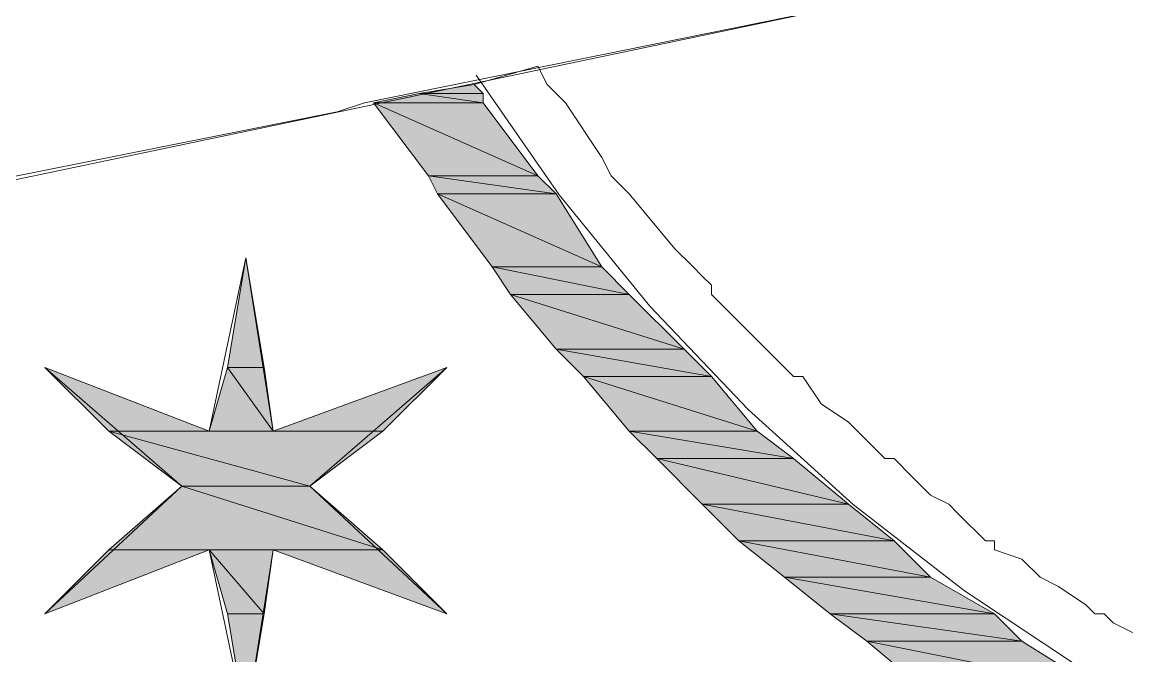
# Model space of a CAD drawing. Header units: millimetres. Extents: x 29 to 95071, y 20 to 67221.
# Drawn here: x 88957 to 89557, y 12279 to 12623 of the extents above; entities that cross this region are included whole.
import ezdxf

# ---------------------------------------------------------------- set-up
doc = ezdxf.new("R2010")
doc.units = ezdxf.units.MM

msp = doc.modelspace()

# ---------------------------------------------------------------- hatches: boundary and pattern name
h = msp.add_hatch(color=7)
h.dxf.hatch_style = 2
h.paths.add_polyline_path([(89202.26, 12589.55), (89207.21, 12584.59), (89172.52, 12584.59)])
h = msp.add_hatch(color=7)
h.paths.add_polyline_path([(89207.21, 12584.59), (89172.52, 12584.59), (89207.21, 12579.63)])
h.paths.add_polyline_path([(89172.52, 12584.59), (89207.21, 12579.63), (89147.74, 12579.63)])
h = msp.add_hatch(color=7)
h.paths.add_polyline_path([(89207.21, 12579.63), (89147.74, 12579.63), (89236.95, 12539.98)])
h.paths.add_polyline_path([(89147.74, 12579.63), (89236.95, 12539.98), (89177.47, 12539.98)])
h = msp.add_hatch(color=7)
h.paths.add_polyline_path([(89236.95, 12539.98), (89177.47, 12539.98), (89246.87, 12530.07)])
h.paths.add_polyline_path([(89177.47, 12539.98), (89246.87, 12530.07), (89182.43, 12530.07)])
h = msp.add_hatch(color=7)
h.paths.add_polyline_path([(89246.87, 12530.07), (89182.43, 12530.07), (89271.65, 12490.42)])
h.paths.add_polyline_path([(89182.43, 12530.07), (89271.65, 12490.42), (89212.17, 12490.42)])
h = msp.add_hatch(color=7)
h.dxf.hatch_style = 2
h.paths.add_polyline_path([(89078.34, 12495.37), (89088.26, 12435.9), (89068.43, 12435.9)])
h = msp.add_hatch(color=7)
h.paths.add_polyline_path([(89271.65, 12490.42), (89212.17, 12490.42), (89286.52, 12475.55)])
h.paths.add_polyline_path([(89212.17, 12490.42), (89286.52, 12475.55), (89222.08, 12475.55)])
h = msp.add_hatch(color=7)
h.paths.add_polyline_path([(89286.52, 12475.55), (89222.08, 12475.55), (89316.26, 12445.81)])
h.paths.add_polyline_path([(89222.08, 12475.55), (89316.26, 12445.81), (89246.87, 12445.81)])
h = msp.add_hatch(color=7)
h.paths.add_polyline_path([(89316.26, 12445.81), (89246.87, 12445.81), (89331.13, 12430.94)])
h.paths.add_polyline_path([(89246.87, 12445.81), (89331.13, 12430.94), (89261.74, 12430.94)])
h = msp.add_hatch(color=7)
h.dxf.hatch_style = 2
h.paths.add_polyline_path([(88969.3, 12435.9), (89058.52, 12401.2), (89004, 12401.2)])
h = msp.add_hatch(color=7)
h.paths.add_polyline_path([(89088.26, 12435.9), (89068.43, 12435.9), (89093.21, 12401.2)])
h.paths.add_polyline_path([(89068.43, 12435.9), (89093.21, 12401.2), (89058.52, 12401.2)])
h = msp.add_hatch(color=7)
h.dxf.hatch_style = 2
h.paths.add_polyline_path([(89187.39, 12435.9), (89152.69, 12401.2), (89093.21, 12401.2)])
h = msp.add_hatch(color=7)
h.paths.add_polyline_path([(89331.13, 12430.94), (89261.74, 12430.94), (89355.91, 12401.2)])
h.paths.add_polyline_path([(89261.74, 12430.94), (89355.91, 12401.2), (89286.52, 12401.2)])
h = msp.add_hatch(color=7)
h.paths.add_polyline_path([(89152.69, 12401.2), (89004, 12401.2), (89113.04, 12371.46)])
h.paths.add_polyline_path([(89004, 12401.2), (89113.04, 12371.46), (89043.65, 12371.46)])
h = msp.add_hatch(color=7)
h.paths.add_polyline_path([(89355.91, 12401.2), (89286.52, 12401.2), (89375.74, 12386.33)])
h.paths.add_polyline_path([(89286.52, 12401.2), (89375.74, 12386.33), (89301.39, 12386.33)])
h = msp.add_hatch(color=7)
h.paths.add_polyline_path([(89375.74, 12386.33), (89301.39, 12386.33), (89405.48, 12361.55)])
h.paths.add_polyline_path([(89301.39, 12386.33), (89405.48, 12361.55), (89326.17, 12361.55)])
h = msp.add_hatch(color=7)
h.paths.add_polyline_path([(89113.04, 12371.46), (89043.65, 12371.46), (89152.69, 12336.76)])
h.paths.add_polyline_path([(89043.65, 12371.46), (89152.69, 12336.76), (89004, 12336.76)])
h = msp.add_hatch(color=7)
h.paths.add_polyline_path([(89405.48, 12361.55), (89326.17, 12361.55), (89430.26, 12341.72)])
h.paths.add_polyline_path([(89326.17, 12361.55), (89430.26, 12341.72), (89346, 12341.72)])
h = msp.add_hatch(color=7)
h.dxf.hatch_style = 2
h.paths.add_polyline_path([(89004, 12336.76), (89058.52, 12336.76), (88969.3, 12302.07)])
h = msp.add_hatch(color=7)
h.paths.add_polyline_path([(89058.52, 12336.76), (89068.43, 12302.07), (89088.26, 12302.07)])
h.paths.add_polyline_path([(89068.43, 12302.07), (89088.26, 12302.07), (89078.34, 12242.59)])
h = msp.add_hatch(color=7)
h.dxf.hatch_style = 2
h.paths.add_polyline_path([(89058.52, 12336.76), (89093.21, 12336.76), (89088.26, 12302.07)])
h = msp.add_hatch(color=7)
h.dxf.hatch_style = 2
h.paths.add_polyline_path([(89093.21, 12336.76), (89152.69, 12336.76), (89187.39, 12302.07)])
h = msp.add_hatch(color=7)
h.paths.add_polyline_path([(89430.26, 12341.72), (89346, 12341.72), (89450.08, 12321.89)])
h.paths.add_polyline_path([(89346, 12341.72), (89450.08, 12321.89), (89370.78, 12321.89)])
h = msp.add_hatch(color=7)
h.paths.add_polyline_path([(89450.08, 12321.89), (89370.78, 12321.89), (89484.78, 12302.07)])
h.paths.add_polyline_path([(89370.78, 12321.89), (89484.78, 12302.07), (89395.56, 12302.07)])
h = msp.add_hatch(color=7)
h.paths.add_polyline_path([(89484.78, 12302.07), (89395.56, 12302.07), (89499.65, 12287.2)])
h.paths.add_polyline_path([(89395.56, 12302.07), (89499.65, 12287.2), (89415.39, 12287.2)])
h = msp.add_hatch(color=7)
h.paths.add_polyline_path([(89499.65, 12287.2), (89415.39, 12287.2), (89539.3, 12262.42)])
h.paths.add_polyline_path([(89415.39, 12287.2), (89539.3, 12262.42), (89445.13, 12262.42)])

# ---------------------------------------------------------------- linework, layer by layer
at = {"color": 7, "lineweight": 0}
for points in [[(92007.66, 13179.38), (88255.56, 12391.29)], [(89203.4, 12594.55), (89248.39, 12529.67), (89297.69, 12469.09), (89351.02, 12412.95), (89408.06, 12361.38), (89468.51, 12314.5), (89532.06, 12272.45), (89598.42, 12235.35), (89667.27, 12203.32), (89738.3, 12176.5), (89811.23, 12155.02), (89885.73, 12139), (89961.52, 12128.57), (90038.27, 12123.86), (90115.69, 12125), (90193.47, 12132.11), (90271.31, 12145.32), (90347.9, 12164.5), (90421.99, 12189.24), (90493.34, 12219.31), (90561.73, 12254.46), (90626.93, 12294.46), (90688.72, 12339.07), (90746.87, 12388.05)], [(89093.21, 12401.2), (89078.34, 12495.37), (89058.52, 12401.2)], [(89058.52, 12401.2), (88969.3, 12435.9), (89043.65, 12371.46)], [(89113.04, 12371.46), (89187.39, 12435.9), (89093.21, 12401.2)], [(89043.65, 12371.46), (88969.3, 12302.07), (89058.52, 12336.76)], [(89093.21, 12336.76), (89187.39, 12302.07), (89113.04, 12371.46)], [(89058.52, 12336.76), (89078.34, 12242.59), (89093.21, 12336.76)]]:
    msp.add_lwpolyline(points, dxfattribs=at)
for points in [[(89460, 12644.07), (89142.78, 12579.63)], [(89236.95, 12599.46), (89202.26, 12589.55)], [(89236.95, 12599.46), (89241.91, 12589.55)], [(89202.26, 12589.55), (89207.21, 12584.59), (89172.52, 12584.59)], [(89241.91, 12589.55), (89246.87, 12584.59)], [(89172.52, 12584.59), (89207.21, 12579.63), (89147.74, 12579.63)], [(89207.21, 12584.59), (89172.52, 12584.59), (89207.21, 12579.63)], [(89246.87, 12584.59), (89251.82, 12579.63)], [(89142.78, 12579.63), (89127.91, 12574.68)], [(89207.21, 12579.63), (89147.74, 12579.63), (89236.95, 12539.98)], [(89147.74, 12579.63), (89236.95, 12539.98), (89177.47, 12539.98)], [(89251.82, 12579.63), (89271.65, 12549.9)], [(89127.91, 12574.68), (88805.73, 12510.24)], [(89271.65, 12549.9), (89276.61, 12539.98)], [(89236.95, 12539.98), (89177.47, 12539.98), (89246.87, 12530.07)], [(89177.47, 12539.98), (89246.87, 12530.07), (89182.43, 12530.07)], [(89276.61, 12539.98), (89281.56, 12535.03)], [(89281.56, 12535.03), (89286.52, 12530.07)], [(89246.87, 12530.07), (89182.43, 12530.07), (89271.65, 12490.42)], [(89182.43, 12530.07), (89271.65, 12490.42), (89212.17, 12490.42)], [(89286.52, 12530.07), (89311.3, 12500.33)], [(89311.3, 12500.33), (89321.21, 12490.42)], [(89078.34, 12495.37), (89088.26, 12435.9), (89068.43, 12435.9)], [(89271.65, 12490.42), (89212.17, 12490.42), (89286.52, 12475.55)], [(89212.17, 12490.42), (89286.52, 12475.55), (89222.08, 12475.55)], [(89321.21, 12490.42), (89326.17, 12485.46)], [(89326.17, 12485.46), (89331.13, 12480.5)], [(89286.52, 12475.55), (89222.08, 12475.55), (89316.26, 12445.81)], [(89222.08, 12475.55), (89316.26, 12445.81), (89246.87, 12445.81)], [(89331.13, 12480.5), (89331.13, 12475.55)], [(89331.13, 12475.55), (89350.95, 12455.72)], [(89350.95, 12455.72), (89360.87, 12445.81)], [(89316.26, 12445.81), (89246.87, 12445.81), (89331.13, 12430.94)], [(89246.87, 12445.81), (89331.13, 12430.94), (89261.74, 12430.94)], [(89360.87, 12445.81), (89370.78, 12435.9)], [(88969.3, 12435.9), (89058.52, 12401.2), (89004, 12401.2)], [(89068.43, 12435.9), (89093.21, 12401.2), (89058.52, 12401.2)], [(89088.26, 12435.9), (89068.43, 12435.9), (89093.21, 12401.2)], [(89187.39, 12435.9), (89152.69, 12401.2), (89093.21, 12401.2)], [(89370.78, 12435.9), (89375.74, 12430.94)], [(89331.13, 12430.94), (89261.74, 12430.94), (89355.91, 12401.2)], [(89261.74, 12430.94), (89355.91, 12401.2), (89286.52, 12401.2)], [(89375.74, 12430.94), (89380.69, 12430.94)], [(89380.69, 12430.94), (89390.61, 12416.07)], [(89390.61, 12416.07), (89405.48, 12406.16)], [(89405.48, 12406.16), (89410.43, 12401.2)], [(89152.69, 12401.2), (89004, 12401.2), (89113.04, 12371.46)], [(89004, 12401.2), (89113.04, 12371.46), (89043.65, 12371.46)], [(89355.91, 12401.2), (89286.52, 12401.2), (89375.74, 12386.33)], [(89286.52, 12401.2), (89375.74, 12386.33), (89301.39, 12386.33)], [(89410.43, 12401.2), (89415.39, 12396.24)], [(89415.39, 12396.24), (89425.3, 12386.33)], [(89375.74, 12386.33), (89301.39, 12386.33), (89405.48, 12361.55)], [(89301.39, 12386.33), (89405.48, 12361.55), (89326.17, 12361.55)], [(89425.3, 12386.33), (89430.26, 12386.33)], [(89430.26, 12386.33), (89440.17, 12376.42)], [(89440.17, 12376.42), (89450.08, 12366.5)], [(89043.65, 12371.46), (89152.69, 12336.76), (89004, 12336.76)], [(89113.04, 12371.46), (89043.65, 12371.46), (89152.69, 12336.76)], [(89405.48, 12361.55), (89326.17, 12361.55), (89430.26, 12341.72)], [(89326.17, 12361.55), (89430.26, 12341.72), (89346, 12341.72)], [(89450.08, 12366.5), (89460, 12361.55)], [(89460, 12361.55), (89464.95, 12356.59)], [(89464.95, 12356.59), (89479.82, 12341.72)], [(89004, 12336.76), (89058.52, 12336.76), (88969.3, 12302.07)], [(89058.52, 12336.76), (89068.43, 12302.07), (89088.26, 12302.07)], [(89058.52, 12336.76), (89093.21, 12336.76), (89088.26, 12302.07)], [(89093.21, 12336.76), (89152.69, 12336.76), (89187.39, 12302.07)], [(89430.26, 12341.72), (89346, 12341.72), (89450.08, 12321.89)], [(89346, 12341.72), (89450.08, 12321.89), (89370.78, 12321.89)], [(89479.82, 12341.72), (89484.78, 12341.72)], [(89484.78, 12341.72), (89484.78, 12336.76)], [(89484.78, 12336.76), (89499.65, 12331.81)], [(89499.65, 12331.81), (89509.56, 12321.89)], [(89450.08, 12321.89), (89370.78, 12321.89), (89484.78, 12302.07)], [(89370.78, 12321.89), (89484.78, 12302.07), (89395.56, 12302.07)], [(89509.56, 12321.89), (89519.48, 12316.94)], [(89519.48, 12316.94), (89534.35, 12307.02)], [(89534.35, 12307.02), (89539.3, 12302.07)], [(89068.43, 12302.07), (89088.26, 12302.07), (89078.34, 12242.59)], [(89484.78, 12302.07), (89395.56, 12302.07), (89499.65, 12287.2)], [(89395.56, 12302.07), (89499.65, 12287.2), (89415.39, 12287.2)], [(89539.3, 12302.07), (89544.26, 12302.07)], [(89544.26, 12302.07), (89549.22, 12297.11)], [(89549.22, 12297.11), (89569.04, 12287.2)], [(89499.65, 12287.2), (89415.39, 12287.2), (89539.3, 12262.42)], [(89415.39, 12287.2), (89539.3, 12262.42), (89445.13, 12262.42)]]:
    msp.add_lwpolyline(points, close=True, dxfattribs=at)

doc.saveas('drawing.dxf')
